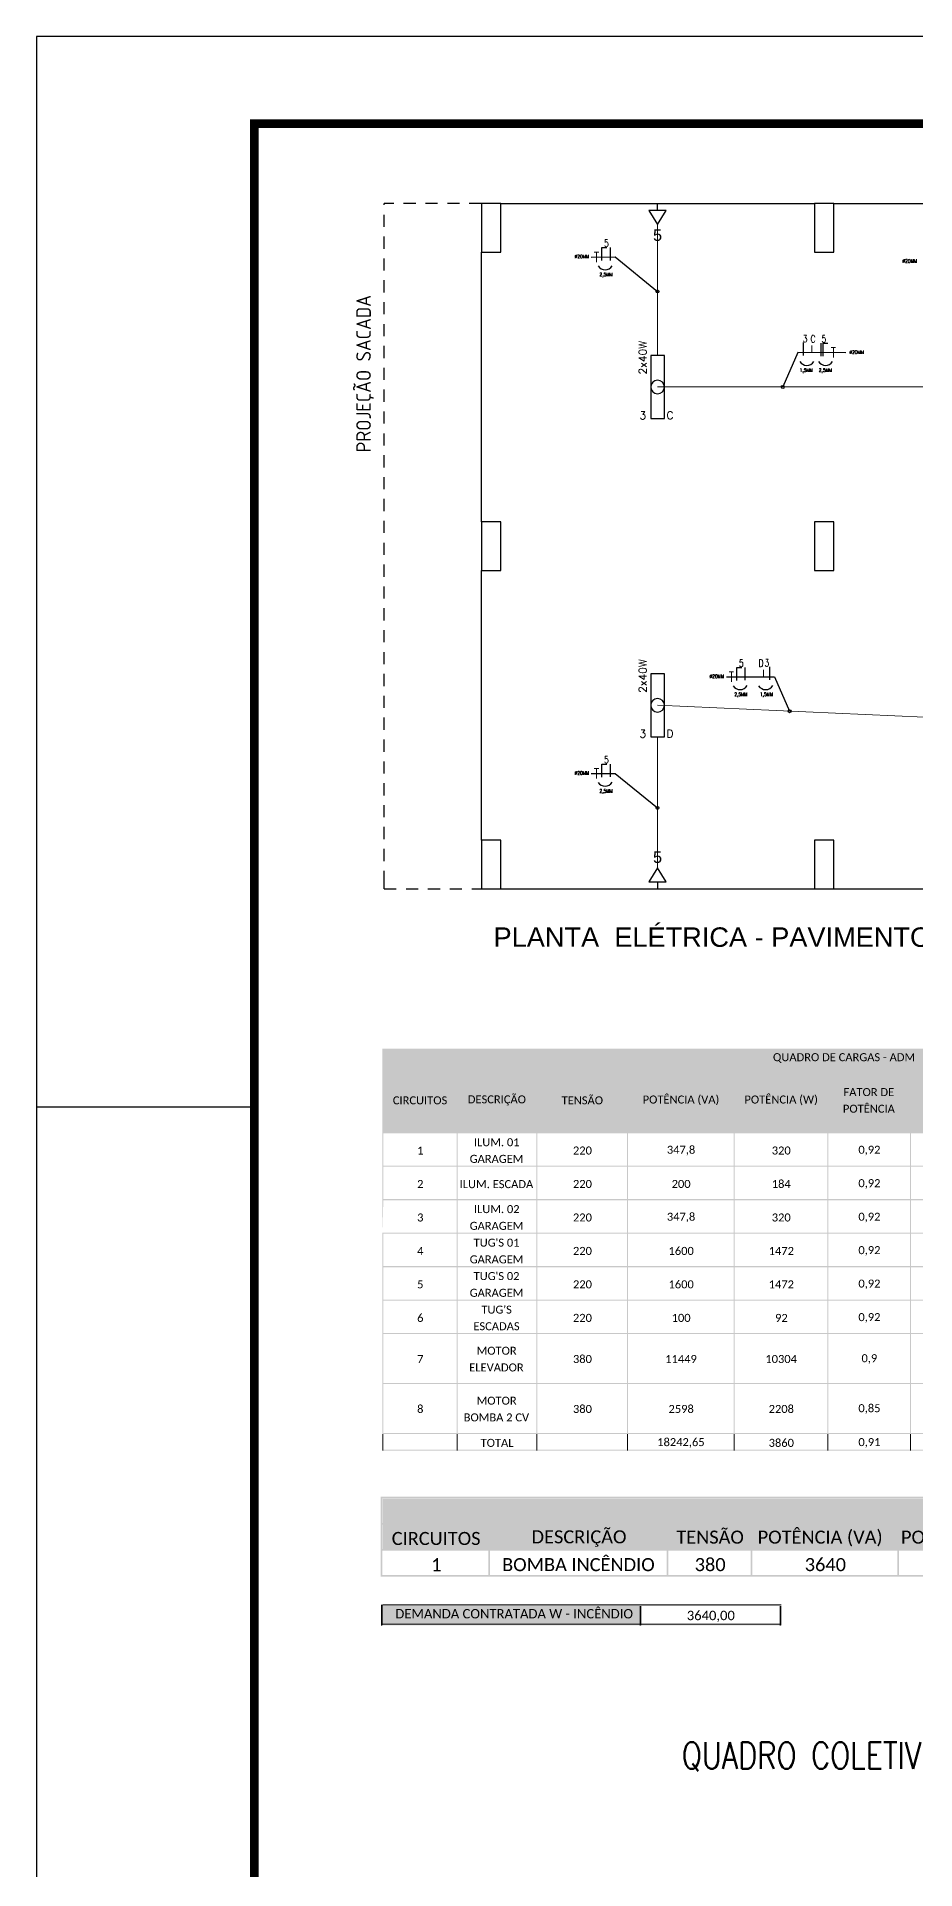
# Model space of a CAD drawing. Header units: metres. Extents: x 2999 to 3164, y 1641 to 1678.
# Drawn here: x 2999.09 to 3008.13, y 1659.31 to 1678.17 of the extents above; entities that cross this region are included whole.
import ezdxf
from ezdxf.enums import TextEntityAlignment as Align

# ---------------------------------------------------------------- set-up
doc = ezdxf.new("R2010")
doc.units = ezdxf.units.M
doc.linetypes.add('CONTORNO_QUADRO_T', pattern=[0.35, 0.2, -0.15])
doc.linetypes.add('HIDDEN2', pattern=[0.1875, 0.125, -0.0625])
for name, color, linetype in [('ARQ-FOLHA', 7, 'Continuous'), ('ELE-TEXTO04', 4, 'CONTORNO_QUADRO_T'), ('ELETRODUTO LUMINÁRIA', 3, 'Continuous'), ('ELETRODUTO TEXTO', 250, 'Continuous'), ('ILUMINACAO', 1, 'Continuous'), ('PAREDE', 4, 'Continuous'), ('PDF2_Solid Fills', 7, 'Continuous'), ('PDF2_Text', 7, 'Continuous'), ('PDF4_Solid Fills', 7, 'Continuous'), ('PDF5_Geometry', 7, 'Continuous'), ('PDF5_Solid Fills', 7, 'Continuous'), ('PROJECAO', 1, 'HIDDEN2')]:
    doc.layers.add(name, color=color, linetype=linetype)
doc.layers.add('ELETRODUTOS', color=5, linetype='Continuous', lineweight=20)
doc.layers.add('REDE ELETRICA', color=7, linetype='Continuous', lineweight=9)
doc.layers.add('PDF4_Text', color=7, linetype='Continuous', true_color=0xffffff)
doc.layers.add('PDF5_Text', color=7, linetype='Continuous', true_color=0xffffff)
doc.styles.add('GYN_Carimbo_Página', font='arial.ttf', dxfattribs={"height": 0.6})
doc.styles.add('PDF Calibri', font='calibri.ttf')
doc.styles.add('ROMAND', font='romand__.ttf', dxfattribs={"width": 0.75})
doc.styles.add('ROMANS', font='ROMANS.shx', dxfattribs={"width": 0.8, "height": 0.1})
doc.styles.get("Standard").update_dxf_attribs({"font": 'arial.ttf', "height": 0.2})
doc.styles.add('TCTABELA-TXT', font='isocp.shx')

# ---------------------------------------------------------------- blocks, each defined once
blk = doc.blocks.new('Lf1x201')
for p, q in [((-325, 70), (325, 70)), ((-325, -70), (-325, 70)), ((-325, 70), (325, 70)), ((325, 70), (325, -70)), ((325, -70), (-325, -70))]:
    blk.add_line(p, q)
blk.add_circle((0, 0), 70)
at = {"style": 'ROMANS', "flags": 8}
for tag, p in [('009', (293, 152)), ('001', (-317, -149))]:
    blk.add_attdef(tag, text='', height=80, dxfattribs=at).set_placement(p, align=Align.MIDDLE_CENTER)
blk.add_attdef('020', text='', height=80, dxfattribs=at).set_placement((256, -109), align=Align.TOP_LEFT)
blk = doc.blocks.new('*U53')
for p, q in [((0, 0.36), (-0.15, 0.12)), ((0.15, 0.12), (0, 0.36)), ((-0.15, 0.12), (0.15, 0.12)), ((0, 0.12), (0, 0))]:
    blk.add_line(p, q)
at = {"layer": 'REDE ELETRICA', "style": 'GYN_Carimbo_Página'}
blk.add_attdef('CIRCUITO', text='', height=0.2, dxfattribs=at).set_placement((0, 0.542), align=Align.MIDDLE_CENTER)
blk = doc.blocks.new('FOLHA A2')
at = {"layer": 'ARQ-FOLHA'}
for p, q in [((594, 0), (0, 0)), ((0, 0), (0, -420)), ((0, -123), (25, -123))]:
    blk.add_line(p, q, dxfattribs=at)
at = {"layer": 'ARQ-FOLHA', "const_width": 1}
blk.add_lwpolyline([(25, -410), (584, -410), (584, -10), (25, -10), (25, -410)], dxfattribs=at)

msp = doc.modelspace()

# ---------------------------------------------------------------- hatches: boundary and pattern name
at = {"layer": 'PDF2_Solid Fills', "true_color": 0x203764, "transparency": 33554559}
msp.add_hatch(color=159, dxfattribs=at).paths.add_polyline_path([(3002.66, 1667.744), (3002.66, 1667.577), (3012.159, 1667.577), (3012.159, 1667.744)])
at = {"layer": 'PDF2_Solid Fills', "transparency": 33554559}
msp.add_hatch(color=256, dxfattribs=at).paths.add_polyline_path([(3002.66, 1667.578), (3002.66, 1666.89), (3012.159, 1666.89), (3012.159, 1667.578)])
at = {"layer": 'PDF4_Solid Fills', "true_color": 0x203764, "transparency": 33554559}
msp.add_hatch(color=159, dxfattribs=at).paths.add_polyline_path([(3002.652, 1663.125), (3002.652, 1662.865), (3020.187, 1662.865), (3020.187, 1663.125)])
at = {"layer": 'PDF4_Solid Fills', "transparency": 33554559}
msp.add_hatch(color=256, dxfattribs=at).paths.add_polyline_path([(3002.652, 1662.867), (3002.652, 1662.596), (3020.187, 1662.596), (3020.187, 1662.867)])
at = {"layer": 'PDF5_Solid Fills', "true_color": 0x203764, "transparency": 33554559}
msp.add_hatch(color=159, dxfattribs=at).paths.add_polyline_path([(3002.653, 1662.021), (3002.653, 1661.826), (3005.307, 1661.826), (3005.307, 1662.021)])

# ---------------------------------------------------------------- linework, layer by layer
for p, q in [((3003.868, 1676.451), (3007.093, 1676.451)), ((3007.293, 1676.451), (3010.518, 1676.451)), ((3003.668, 1673.176), (3003.668, 1675.951)), ((3003.668, 1669.901), (3003.668, 1672.676)), ((3003.868, 1669.401), (3007.093, 1669.401)), ((3007.293, 1669.401), (3010.518, 1669.401))]:
    msp.add_line(p, q)
at = {"layer": 'ELETRODUTO TEXTO', "linetype": 'Continuous'}
for p, q in [((3004.798, 1675.9), (3005.045, 1675.901)), ((3007.417, 1674.916), (3006.923, 1674.917)), ((3006.189, 1671.58), (3006.683, 1671.581)), ((3004.798, 1670.586), (3005.045, 1670.586))]:
    msp.add_line(p, q, dxfattribs=at)
at = {"layer": 'ELETRODUTO TEXTO', "linetype": 'Continuous', "ltscale": 0.005}
for p, q in [((3005.045, 1675.901), (3005.48, 1675.547)), ((3006.923, 1674.917), (3006.768, 1674.563)), ((3006.683, 1671.581), (3006.838, 1671.227)), ((3005.045, 1670.586), (3005.48, 1670.232))]:
    msp.add_line(p, q, dxfattribs=at)
for centre in [(3005.48, 1675.547), (3006.768, 1674.563), (3006.838, 1671.227), (3005.48, 1670.232)]:
    msp.add_circle(centre, 0.0149, dxfattribs=at)
at = {"layer": 'ELETRODUTO TEXTO'}
for centre, start, end in [((3004.941, 1675.854), 211.9194, 329.0111), ((3007.015, 1674.87), 210.9889, 328.0806), ((3007.208, 1674.87), 210.9889, 328.0806), ((3006.329, 1671.534), 211.9194, 329.0111), ((3006.592, 1671.534), 211.9194, 329.0111), ((3004.941, 1670.54), 211.9194, 329.0111)]:
    msp.add_arc(centre, 0.0848, start, end, dxfattribs=at)
at = {"layer": 'ELETRODUTOS', "ltscale": 0.005}
for p, q in [((3005.48, 1674.888), (3005.48, 1676.235)), ((3008.805, 1674.563), (3005.48, 1674.563)), ((3008.946, 1671.133), (3005.48, 1671.288)), ((3005.48, 1670.963), (3005.48, 1669.617))]:
    msp.add_line(p, q, dxfattribs=at)
at = {"layer": 'PAREDE'}
for points in [[(3003.668, 1675.951), (3003.868, 1675.951), (3003.868, 1676.451), (3003.668, 1676.451)], [(3007.093, 1675.951), (3007.293, 1675.951), (3007.293, 1676.451), (3007.093, 1676.451)], [(3003.668, 1672.676), (3003.868, 1672.676), (3003.868, 1673.176), (3003.668, 1673.176)], [(3007.093, 1672.676), (3007.293, 1672.676), (3007.293, 1673.176), (3007.093, 1673.176)], [(3003.668, 1669.401), (3003.868, 1669.401), (3003.868, 1669.901), (3003.668, 1669.901)], [(3007.093, 1669.401), (3007.293, 1669.401), (3007.293, 1669.901), (3007.093, 1669.901)]]:
    msp.add_lwpolyline(points, close=True, dxfattribs=at)
at = {"layer": 'PDF2_Solid Fills', "lineweight": 35, "transparency": 33554559}
for points in [[(3002.649, 1666.896), (3002.66, 1666.896), (3002.649, 1667.755), (3002.66, 1667.755)], [(3002.66, 1667.744), (3012.164, 1667.744), (3002.66, 1667.755), (3012.164, 1667.755)], [(3002.66, 1667.572), (3012.164, 1667.572), (3002.66, 1667.583), (3012.164, 1667.583)], [(3003.412, 1666.896), (3003.423, 1666.896), (3003.412, 1667.572), (3003.423, 1667.572)], [(3004.232, 1666.896), (3004.243, 1666.896), (3004.232, 1667.572), (3004.243, 1667.572)], [(3005.166, 1666.896), (3005.177, 1666.896), (3005.166, 1667.572), (3005.177, 1667.572)], [(3006.263, 1666.896), (3006.274, 1666.896), (3006.263, 1667.572), (3006.274, 1667.572)], [(3007.226, 1666.896), (3007.237, 1666.896), (3007.226, 1667.572), (3007.237, 1667.572)], [(3008.076, 1666.896), (3008.087, 1666.896), (3008.076, 1667.572), (3008.087, 1667.572)], [(3002.649, 1665.862), (3002.66, 1666.196), (3002.649, 1666.896), (3002.66, 1666.896)], [(3002.66, 1666.885), (3012.164, 1666.885), (3002.66, 1666.896), (3012.164, 1666.896)], [(3003.412, 1664.315), (3003.423, 1664.315), (3003.412, 1666.885), (3003.423, 1666.885)], [(3004.232, 1664.315), (3004.243, 1664.315), (3004.232, 1666.885), (3004.243, 1666.885)], [(3005.166, 1664.315), (3005.177, 1664.315), (3005.166, 1666.885), (3005.177, 1666.885)], [(3006.263, 1664.315), (3006.274, 1664.315), (3006.263, 1666.885), (3006.274, 1666.885)], [(3007.226, 1664.315), (3007.237, 1664.315), (3007.226, 1666.885), (3007.237, 1666.885)], [(3008.076, 1664.315), (3008.087, 1664.315), (3008.076, 1666.885), (3008.087, 1666.885)], [(3002.66, 1666.541), (3012.164, 1666.541), (3002.66, 1666.551), (3012.164, 1666.551)], [(3002.66, 1666.196), (3012.164, 1666.196), (3002.66, 1666.207), (3012.164, 1666.207)], [(3002.649, 1664.315), (3002.66, 1664.315), (3002.649, 1665.862), (3002.66, 1665.862)], [(3002.66, 1665.852), (3012.164, 1665.852), (3002.66, 1665.862), (3012.164, 1665.862)], [(3002.66, 1665.507), (3012.164, 1665.507), (3002.66, 1665.518), (3012.164, 1665.518)], [(3002.66, 1665.163), (3012.164, 1665.163), (3002.66, 1665.174), (3012.164, 1665.174)], [(3002.66, 1664.818), (3012.164, 1664.818), (3002.66, 1664.829), (3012.164, 1664.829)], [(3002.649, 1664.304), (3012.153, 1664.304), (3002.649, 1664.315), (3012.153, 1664.315)], [(3002.649, 1663.801), (3002.66, 1663.801), (3002.649, 1664.304), (3002.66, 1664.304)], [(3003.412, 1663.801), (3003.423, 1663.801), (3003.412, 1664.304), (3003.423, 1664.304)], [(3004.232, 1663.801), (3004.243, 1663.801), (3004.232, 1664.304), (3004.243, 1664.304)], [(3005.166, 1663.801), (3005.177, 1663.801), (3005.166, 1664.304), (3005.177, 1664.304)], [(3006.263, 1663.801), (3006.274, 1663.801), (3006.263, 1664.304), (3006.274, 1664.304)], [(3007.226, 1663.801), (3007.237, 1663.801), (3007.226, 1664.304), (3007.237, 1664.304)], [(3008.076, 1663.801), (3008.087, 1663.801), (3008.076, 1664.304), (3008.087, 1664.304)], [(3002.649, 1663.79), (3012.153, 1663.79), (3002.649, 1663.801), (3012.153, 1663.801)], [(3002.649, 1663.618), (3002.66, 1663.618), (3002.649, 1663.79), (3002.66, 1663.79)], [(3003.412, 1663.618), (3003.423, 1663.618), (3003.412, 1663.79), (3003.423, 1663.79)], [(3004.232, 1663.618), (3004.243, 1663.618), (3004.232, 1663.79), (3004.243, 1663.79)], [(3005.166, 1663.618), (3005.177, 1663.618), (3005.166, 1663.79), (3005.177, 1663.79)], [(3006.263, 1663.618), (3006.274, 1663.618), (3006.263, 1663.79), (3006.274, 1663.79)], [(3007.226, 1663.618), (3007.237, 1663.618), (3007.226, 1663.79), (3007.237, 1663.79)], [(3008.076, 1663.618), (3008.087, 1663.618), (3008.076, 1663.79), (3008.087, 1663.79)], [(3002.66, 1663.618), (3012.164, 1663.618), (3002.66, 1663.629), (3012.164, 1663.629)]]:
    msp.add_solid(points, dxfattribs=at)
at = {"layer": 'PDF4_Solid Fills', "lineweight": 35, "transparency": 33554559}
for points in [[(3002.632, 1662.322), (3002.649, 1662.322), (3002.632, 1663.145), (3002.649, 1663.145)], [(3002.649, 1663.128), (3020.193, 1663.128), (3002.649, 1663.145), (3020.193, 1663.145)], [(3002.649, 1662.859), (3020.193, 1662.859), (3002.649, 1662.876), (3020.193, 1662.876)], [(3003.741, 1662.322), (3003.758, 1662.322), (3003.741, 1662.859), (3003.758, 1662.859)], [(3005.573, 1662.322), (3005.59, 1662.322), (3005.573, 1662.859), (3005.59, 1662.859)], [(3006.439, 1662.322), (3006.456, 1662.322), (3006.439, 1662.859), (3006.456, 1662.859)], [(3007.946, 1662.322), (3007.964, 1662.322), (3007.946, 1662.859), (3007.964, 1662.859)], [(3002.649, 1662.59), (3020.193, 1662.59), (3002.649, 1662.607), (3020.193, 1662.607)], [(3002.649, 1662.322), (3020.193, 1662.322), (3002.649, 1662.339), (3020.193, 1662.339)]]:
    msp.add_solid(points, dxfattribs=at)
at = {"layer": 'PDF5_Geometry', "lineweight": 5}
for points in [[(3002.641, 1662.033), (3002.641, 1661.822)], [(3002.654, 1662.033), (3006.752, 1662.033)], [(3005.3, 1662.02), (3005.3, 1661.822)], [(3006.74, 1662.02), (3006.74, 1661.822)], [(3002.654, 1661.834), (3006.752, 1661.834)]]:
    msp.add_lwpolyline(points, dxfattribs=at)
at = {"layer": 'PDF5_Solid Fills', "lineweight": 5, "transparency": 33554559}
for points in [[(3002.64, 1661.821), (3002.653, 1661.821), (3002.64, 1662.034), (3002.653, 1662.034)], [(3002.653, 1662.021), (3006.753, 1662.021), (3002.653, 1662.034), (3006.753, 1662.034)], [(3005.299, 1661.821), (3005.312, 1661.821), (3005.299, 1662.021), (3005.312, 1662.021)], [(3006.739, 1661.821), (3006.753, 1661.821), (3006.739, 1662.021), (3006.753, 1662.021)], [(3002.653, 1661.821), (3006.753, 1661.821), (3002.653, 1661.834), (3006.753, 1661.834)]]:
    msp.add_solid(points, dxfattribs=at)
at = {"layer": 'PROJECAO'}
for p in [(3002.668, 1669.461), (3003.668, 1676.451)]:
    msp.add_line(p, (3002.668, 1676.451), dxfattribs=at)
for points in [[(3002.668, 1669.401), (3002.668, 1669.521)], [(3002.668, 1669.401), (3003.668, 1669.401)]]:
    msp.add_lwpolyline(points, dxfattribs=at)

# ---------------------------------------------------------------- block references
at = {"layer": 'ARQ-FOLHA', "xscale": 0.08952391981061225, "yscale": 0.08952391981061225, "zscale": 0.08952391981061225}
msp.add_blockref('FOLHA A2', (2999.093, 1678.168), dxfattribs=at)
at = {"layer": 'ELETRODUTO LUMINÁRIA'}
ref = msp.add_blockref('*U53', (3005.48, 1676.451), dxfattribs=dict(at, xscale=0.6000000000000001, yscale=0.6000000000000001, zscale=0.6000000000000001, rotation=180))
ref.add_attrib('CIRCUITO', '5', dxfattribs={"layer": 'REDE ELETRICA', "height": 0.12, "style": 'GYN_Carimbo_Página'}).set_placement((3005.48, 1676.126), align=Align.MIDDLE_CENTER)
at = {"layer": 'ELETRODUTO LUMINÁRIA', "xscale": 0.6000000000000001, "yscale": 0.6000000000000001, "zscale": 0.6000000000000001}
msp.add_blockref('*U53', (3005.48, 1669.401), dxfattribs=at).add_auto_attribs({'CIRCUITO': '5'})
at = {"layer": 'ILUMINACAO'}
ref = msp.add_blockref('Lf1x201', (3005.48, 1674.563), dxfattribs=dict(at, xscale=-0.001000000001113222, yscale=0.001000000536578227, zscale=0.001, rotation=90))
ref.add_attrib('009', '3', dxfattribs={"layer": '0', "height": 0.08, "style": 'ROMANS', "flags": 8}).set_placement((3005.328, 1674.27), align=Align.MIDDLE_CENTER)
ref.add_attrib('001', 'C', dxfattribs={"layer": '0', "height": 0.08, "style": 'ROMANS', "flags": 8}).set_placement((3005.607, 1674.272), align=Align.MIDDLE_CENTER)
ref.add_attrib('020', '2x40W', dxfattribs={"layer": '0', "height": 0.08, "rotation": 90, "style": 'ROMANS', "flags": 8}).set_placement((3005.288, 1674.69), align=Align.TOP_LEFT)
ref = msp.add_blockref('Lf1x201', (3005.48, 1671.288), dxfattribs=dict(at, xscale=-0.001000000001113222, yscale=0.001000000536578227, zscale=0.001, rotation=90))
ref.add_attrib('009', '3', dxfattribs={"layer": '0', "height": 0.08, "style": 'ROMANS', "flags": 8}).set_placement((3005.328, 1670.995), align=Align.MIDDLE_CENTER)
ref.add_attrib('001', 'D', dxfattribs={"layer": '0', "height": 0.08, "style": 'ROMANS', "flags": 8}).set_placement((3005.607, 1670.997), align=Align.MIDDLE_CENTER)
ref.add_attrib('020', '2x40W', dxfattribs={"layer": '0', "height": 0.08, "rotation": 90, "style": 'ROMANS', "flags": 8}).set_placement((3005.288, 1671.415), align=Align.TOP_LEFT)

# ---------------------------------------------------------------- texts
at = {"style": 'TCTABELA-TXT'}
msp.add_text('PROJEÇÃO SACADA', height=0.15, rotation=90, dxfattribs=at).set_placement((3002.531, 1673.89))
at = {"layer": 'ELE-TEXTO04', "linetype": 'Continuous', "ltscale": 0.005, "insert": (3003.793, 1669.003), "char_height": 0.2, "attachment_point": 1}
msp.add_mtext_dynamic_manual_height_columns('PLANTA  ELÉTRICA - PAVIMENTO TÉRREO - ESCALA 1:20', width=7.87376, gutter_width=12.5, heights=[0], dxfattribs=at)
at = {"layer": 'ELE-TEXTO04', "insert": (3008.025, 1660.445), "char_height": 0.2734, "attachment_point": 5, "style": 'ROMANS'}
msp.add_mtext_dynamic_manual_height_columns('QUADRO COLETIVO DE MEDIÇÃO', width=5.34687, gutter_width=0.684, heights=[0], dxfattribs=at)
at = {"layer": 'ELETRODUTO TEXTO', "style": 'ROMAND', "width": 0.75}
for s, height, p in [('T', 0.103, (3004.825, 1675.818)), ('5', 0.0737, (3004.931, 1675.984)), ('%%C20MM', 0.0369, (3004.627, 1675.876)), ('%%C20MM', 0.0369, (3007.999, 1675.829)), ('2,5MM', 0.0369, (3004.883, 1675.691)), ('3', 0.0737, (3006.974, 1675.002, -0.169)), ('C', 0.0737, (3007.054, 1674.999, -0.169)), ('5', 0.0737, (3007.167, 1675)), ('T', 0.103, (3007.262, 1674.834)), ('%%C20MM', 0.0369, (3007.453, 1674.892)), ('1,5MM', 0.0369, (3006.942, 1674.707)), ('2,5MM', 0.0369, (3007.139, 1674.707)), ('%%C20MM', 0.0369, (3006.015, 1671.556)), ('T', 0.103, (3006.213, 1671.497)), ('5', 0.0737, (3006.318, 1671.663)), ('D', 0.0737, (3006.521, 1671.663, -0.169)), ('3', 0.0737, (3006.581, 1671.666, -0.169)), ('2,5MM', 0.0369, (3006.27, 1671.371)), ('1,5MM', 0.0369, (3006.533, 1671.371)), ('5', 0.0737, (3004.931, 1670.669)), ('%%C20MM', 0.0369, (3004.627, 1670.562)), ('T', 0.103, (3004.825, 1670.503)), ('2,5MM', 0.0369, (3004.883, 1670.377))]:
    msp.add_text(s, height=height, dxfattribs=at).set_placement(p, align=Align.BOTTOM_LEFT)
at = {"layer": 'ELETRODUTO TEXTO', "style": 'ROMAND', "text_generation_flag": 2, "width": 0.75}
for p in [(3004.891, 1676.037), (3007.165, 1675.053), (3006.278, 1671.717), (3004.891, 1670.723)]:
    msp.add_text('L', height=0.133, rotation=180, dxfattribs=at).set_placement(p, align=Align.BOTTOM_LEFT)
at = {"layer": 'ELETRODUTO TEXTO', "style": 'ROMAND', "width": 0.75}
for height, p in [(0.133, (3005.012, 1676.038)), (0.133, (3006.998, 1675.06)), (0.0663, (3007.075, 1675.01, -0.169)), (0.133, (3007.18, 1675.054)), (0.133, (3006.4, 1671.718)), (0.0663, (3006.579, 1671.674, -0.169)), (0.133, (3006.651, 1671.724)), (0.133, (3005.012, 1670.724))]:
    msp.add_text('I', height=height, rotation=180, dxfattribs=at).set_placement(p, align=Align.BOTTOM_LEFT)
at = {"layer": 'PDF2_Text', "color": 7, "true_color": 0xffffff, "attachment_point": 4, "style": 'PDF Calibri'}
for s, insert, char_height in [('QUADRO DE CARGAS - ADM', (3006.667, 1667.659), 0.08234), ('CIRCUITOS', (3002.757, 1667.223), 0.0823), ('DESCRIÇÃO', (3003.528, 1667.223), 0.0823), ('TENSÃO', (3004.493, 1667.223), 0.0823), ('POTÊNCIA (VA)', (3005.327, 1667.223), 0.08234), ('POTÊNCIA (W)', (3006.374, 1667.223), 0.08234), ('FATOR DE', (3007.393, 1667.308), 0.0823), ('POTÊNCIA', (3007.387, 1667.137), 0.0823)]:
    msp.add_mtext(s, dxfattribs=dict(at, insert=insert, char_height=char_height))
at = {"layer": 'PDF2_Text', "attachment_point": 4, "style": 'PDF Calibri'}
for s, insert, char_height in [('1', (3003.007, 1666.707), 0.0823), ('ILUM. 01', (3003.591, 1666.792), 0.0823), ('220', (3004.61, 1666.707), 0.0823), ('347,8', (3005.576, 1666.707), 0.0823), ('320', (3006.655, 1666.707), 0.0823), ('0,92', (3007.546, 1666.707), 0.0823), ('GARAGEM', (3003.548, 1666.621), 0.0823), ('2', (3003.007, 1666.363), 0.0823), ('ILUM. ESCADA', (3003.444, 1666.361), 0.08234), ('220', (3004.61, 1666.363), 0.0823), ('200', (3005.625, 1666.363), 0.0823), ('184', (3006.655, 1666.363), 0.0823), ('0,92', (3007.546, 1666.363), 0.0823), ('ILUM. 02', (3003.591, 1666.104), 0.0823), ('3', (3003.007, 1666.018), 0.0823), ('GARAGEM', (3003.548, 1665.932), 0.0823), ('220', (3004.61, 1666.018), 0.0823), ('347,8', (3005.576, 1666.018), 0.0823), ('320', (3006.655, 1666.018), 0.0823), ('0,92', (3007.546, 1666.018), 0.0823), ("TUG'S 01", (3003.588, 1665.759), 0.0823), ('4', (3003.007, 1665.674), 0.0823), ('GARAGEM', (3003.548, 1665.587), 0.0823), ('220', (3004.61, 1665.674), 0.0823), ('1600', (3005.593, 1665.674), 0.0823), ('1472', (3006.623, 1665.674), 0.0823), ('0,92', (3007.546, 1665.674), 0.0823), ('5', (3003.007, 1665.33), 0.0823), ("TUG'S 02", (3003.588, 1665.415), 0.0823), ('220', (3004.61, 1665.33), 0.0823), ('1600', (3005.593, 1665.33), 0.0823), ('1472', (3006.623, 1665.33), 0.0823), ('0,92', (3007.546, 1665.33), 0.0823), ('GARAGEM', (3003.548, 1665.243), 0.0823), ('6', (3003.007, 1664.985), 0.0823), ("TUG'S", (3003.668, 1665.07), 0.0823), ('220', (3004.61, 1664.985), 0.0823), ('100', (3005.625, 1664.985), 0.0823), ('92', (3006.689, 1664.985), 0.0823), ('0,92', (3007.546, 1664.985), 0.0823), ('ESCADAS', (3003.585, 1664.899), 0.0823), ('MOTOR', (3003.619, 1664.647), 0.0823), ('7', (3003.007, 1664.562), 0.0823), ('ELEVADOR', (3003.543, 1664.475), 0.0823), ('380', (3004.61, 1664.562), 0.0823), ('11449', (3005.559, 1664.562), 0.0823), ('10304', (3006.589, 1664.562), 0.0823), ('0,9', (3007.578, 1664.562), 0.0823), ('8', (3003.007, 1664.048), 0.0823), ('MOTOR', (3003.619, 1664.133), 0.0823), ('380', (3004.61, 1664.048), 0.0823), ('2598', (3005.593, 1664.048), 0.0823), ('2208', (3006.623, 1664.048), 0.0823), ('0,85', (3007.546, 1664.048), 0.0823), ('BOMBA 2 CV', (3003.486, 1663.961), 0.0823), ('TOTAL', (3003.66, 1663.699), 0.0823), ('18242,65', (3005.477, 1663.699), 0.0823), ('3860', (3006.623, 1663.699), 0.0823), ('0,91', (3007.546, 1663.699), 0.0823)]:
    msp.add_mtext(s, dxfattribs=dict(at, insert=insert, char_height=char_height))
at = {"layer": 'PDF4_Text', "attachment_point": 4, "style": 'PDF Calibri'}
for s, insert, char_height in [('CIRCUITOS', (3002.746, 1662.715), 0.1343), ('DESCRIÇÃO', (3004.184, 1662.715), 0.1343), ('TENSÃO   POTÊNCIA (VA)    POTÊNCIA (W)', (3005.673, 1662.715), 0.13426)]:
    msp.add_mtext(s, dxfattribs=dict(at, insert=insert, char_height=char_height))
at = {"layer": 'PDF4_Text', "color": 7, "attachment_point": 4, "style": 'PDF Calibri'}
for s, insert, char_height in [('BOMBA INCÊNDIO', (3003.881, 1662.446), 0.13426), ('1', (3003.152, 1662.446), 0.134), ('380', (3005.862, 1662.446), 0.1343), ('3640', (3006.994, 1662.446), 0.1343)]:
    msp.add_mtext(s, dxfattribs=dict(at, insert=insert, char_height=char_height))
at = {"layer": 'PDF5_Text', "insert": (3002.783, 1661.941), "char_height": 0.09636, "attachment_point": 4, "style": 'PDF Calibri'}
msp.add_mtext('DEMANDA CONTRATADA W - INCÊNDIO', dxfattribs=at)
at = {"layer": 'PDF5_Text', "color": 7, "insert": (3005.781, 1661.914), "char_height": 0.0964, "attachment_point": 4, "style": 'PDF Calibri'}
msp.add_mtext('3640,00', dxfattribs=at)

doc.saveas('drawing.dxf')
